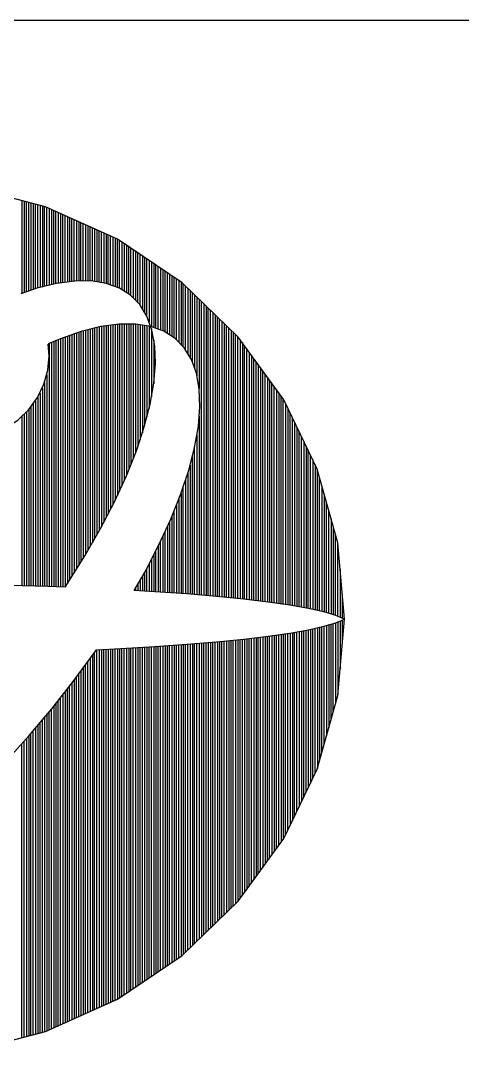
# Model space of a CAD drawing. Header units: millimetres. Extents: x -54 to 1098, y 71 to 805.
# Drawn here: x 176.65 to 179.41, y 188.5 to 194.96 of the extents above; entities that cross this region are included whole.
import ezdxf

# ---------------------------------------------------------------- set-up
doc = ezdxf.new("R2010")
doc.units = ezdxf.units.MM
doc.layers.get('0').update_dxf_attribs({"color": 5, "lineweight": 30})

msp = doc.modelspace()

# ---------------------------------------------------------------- linework, layer by layer
for p, q in [((224.4828, 194.9608), (80.4828, 194.9608)), ((176.6554, 193.8327), (176.6554, 193.2513)), ((176.6696, 193.829), (176.6696, 193.2565)), ((176.6838, 193.2616), (176.6838, 193.826)), ((176.6981, 193.2663), (176.6981, 193.8212)), ((176.7123, 193.8178), (176.7123, 193.2705)), ((176.7265, 193.815), (176.7265, 193.276)), ((176.7408, 193.2811), (176.7408, 193.8112)), ((176.755, 193.286), (176.755, 193.8074)), ((176.7692, 193.803), (176.7692, 193.2886)), ((176.7835, 193.7998), (176.7835, 193.2918)), ((176.7977, 193.2956), (176.7977, 193.7966)), ((176.8119, 193.2991), (176.8119, 193.7908)), ((176.8262, 193.7839), (176.8262, 193.3026)), ((176.8404, 193.7774), (176.8404, 193.3063)), ((176.8547, 193.3102), (176.8547, 193.771)), ((176.8689, 193.3137), (176.8689, 193.7655)), ((176.8831, 193.7588), (176.8831, 193.3156)), ((176.8974, 193.7522), (176.8974, 193.3173)), ((176.9116, 193.3195), (176.9116, 193.7463)), ((176.9258, 193.3215), (176.9258, 193.7401)), ((176.9401, 193.7331), (176.9401, 193.3232)), ((176.9543, 193.727), (176.9543, 193.3248)), ((176.9685, 193.3269), (176.9685, 193.721)), ((176.9828, 193.3294), (176.9828, 193.7141)), ((176.997, 193.7078), (176.997, 193.3294)), ((177.0112, 193.7013), (177.0112, 193.3296)), ((177.0255, 193.3296), (177.0255, 193.6948)), ((177.0397, 193.3295), (177.0397, 193.6885)), ((177.0539, 193.6817), (177.0539, 193.33)), ((177.0682, 193.6757), (177.0682, 193.3295)), ((177.0824, 193.3299), (177.0824, 193.6693)), ((177.0966, 193.3283), (177.0966, 193.6622)), ((177.1109, 193.6563), (177.1109, 193.3257)), ((177.1251, 193.65), (177.1251, 193.3239)), ((177.1393, 193.3214), (177.1393, 193.6435)), ((177.1536, 193.3196), (177.1536, 193.6375)), ((177.1678, 193.6308), (177.1678, 193.3173)), ((177.1821, 193.6238), (177.1821, 193.3145)), ((177.1963, 193.31), (177.1963, 193.6184)), ((177.2105, 193.3051), (177.2105, 193.6115)), ((177.2248, 193.6048), (177.2248, 193.3002)), ((177.239, 193.5988), (177.239, 193.2943)), ((177.2532, 193.2898), (177.2532, 193.5923)), ((177.2675, 193.2843), (177.2675, 193.5826)), ((177.2817, 193.573), (177.2817, 193.2752)), ((177.2959, 193.5631), (177.2959, 193.2656)), ((177.3102, 193.5538), (177.3102, 193.2568)), ((177.3244, 193.2477), (177.3244, 193.5443)), ((177.3386, 193.2372), (177.3386, 193.5345)), ((177.3529, 193.5243), (177.3529, 193.223)), ((177.3671, 193.5153), (177.3671, 193.2083)), ((177.3813, 193.1939), (177.3813, 193.5053)), ((177.3956, 193.1786), (177.3956, 193.496)), ((177.4098, 193.4862), (177.4098, 193.155)), ((177.424, 193.4768), (177.424, 193.1317)), ((177.4383, 193.1083), (177.4383, 193.4669)), ((177.4525, 193.4575), (177.4525, 193.0688)), ((177.4667, 193.4475), (177.4667, 193.0423)), ((177.481, 193.4383), (177.481, 193.0371)), ((177.4952, 193.0324), (177.4952, 193.4283)), ((177.5095, 193.0272), (177.5095, 193.419)), ((177.5237, 193.409), (177.5237, 193.0214)), ((177.5379, 193.3998), (177.5379, 193.0164)), ((177.5522, 193.0093), (177.5522, 193.3898)), ((177.5664, 193.0006), (177.5664, 193.3805)), ((177.5806, 193.3706), (177.5806, 192.9908)), ((177.5949, 193.3613), (177.5949, 192.9826)), ((176.872, 193.3139), (176.749, 193.2835)), ((176.986, 193.3292), (176.872, 193.3139)), ((177.0902, 193.3295), (176.986, 193.3292)), ((177.1837, 193.3147), (177.0902, 193.3295)), ((177.2658, 193.2849), (177.1837, 193.3147)), ((177.6091, 192.9735), (177.6091, 193.3513)), ((177.6233, 192.9609), (177.6233, 193.3421)), ((177.6376, 193.332), (177.6376, 192.946)), ((177.6518, 193.3228), (177.6518, 192.9323)), ((177.666, 192.9181), (177.666, 193.3112)), ((177.6803, 192.8984), (177.6803, 193.2975)), ((176.749, 193.2835), (176.6477, 193.2487)), ((177.3359, 193.2403), (177.2658, 193.2849)), ((177.3935, 193.1813), (177.3372, 193.2393)), ((177.6945, 193.2825), (177.6945, 192.8745)), ((177.7087, 193.2687), (177.7087, 192.851)), ((177.723, 192.8203), (177.723, 193.256)), ((177.7372, 193.243), (177.7372, 192.7814)), ((177.4382, 193.1084), (177.3935, 193.1813)), ((177.7514, 193.2293), (177.7514, 192.7343)), ((177.7657, 193.2155), (177.7657, 192.6551)), ((177.7799, 191.3612), (177.7799, 193.2018)), ((177.7941, 193.188), (177.7941, 191.3597)), ((177.8084, 193.1743), (177.8084, 191.3585)), ((177.4695, 193.022), (177.4382, 193.1084)), ((177.8226, 191.3574), (177.8226, 193.1605)), ((177.8368, 191.3561), (177.8368, 193.146)), ((177.8511, 193.1322), (177.8511, 191.3546)), ((177.8653, 193.1185), (177.8653, 191.3538)), ((177.8796, 191.3527), (177.8796, 193.1048)), ((177.1506, 193.0433), (177.0276, 193.0129)), ((177.1251, 193.037), (177.1251, 191.7392)), ((177.1393, 193.0405), (177.1393, 191.764)), ((177.2646, 193.0586), (177.1506, 193.0433)), ((177.1536, 193.0437), (177.1536, 191.7898)), ((177.1678, 193.0456), (177.1678, 191.8173)), ((177.1821, 193.0475), (177.1821, 191.8447)), ((177.1963, 193.0494), (177.1963, 191.8722)), ((177.2105, 193.0513), (177.2105, 191.8996)), ((177.2248, 193.0533), (177.2248, 191.9271)), ((177.239, 193.0552), (177.239, 191.9556)), ((177.2532, 193.0571), (177.2532, 191.9865)), ((177.3688, 193.0589), (177.2646, 193.0586)), ((177.2675, 193.0586), (177.2675, 192.0174)), ((177.2817, 193.0587), (177.2817, 192.0483)), ((177.2959, 193.0587), (177.2959, 192.0791)), ((177.3102, 193.0587), (177.3102, 192.1102)), ((177.3244, 193.0588), (177.3244, 192.1459)), ((177.3386, 193.0588), (177.3386, 192.1815)), ((177.3529, 193.0589), (177.3529, 192.2172)), ((177.3671, 193.0589), (177.3671, 192.2528)), ((177.4623, 193.0441), (177.3688, 193.0589)), ((177.3813, 193.0569), (177.3813, 192.293)), ((177.3956, 193.0547), (177.3956, 192.3358)), ((177.4098, 193.0524), (177.4098, 192.3786)), ((177.424, 193.0501), (177.424, 192.4232)), ((177.4383, 193.0479), (177.4383, 192.4782)), ((177.4525, 193.0456), (177.4525, 192.5332)), ((177.5444, 193.0143), (177.4623, 193.0441)), ((177.8938, 191.351), (177.8938, 193.091)), ((177.908, 193.0773), (177.908, 191.35)), ((177.9223, 193.0635), (177.9223, 191.3483)), ((177.9365, 191.3468), (177.9365, 193.0499)), ((177.0276, 193.0129), (176.8966, 192.9678)), ((176.9116, 192.973), (176.9116, 191.4112)), ((176.9258, 192.9779), (176.9258, 191.4122)), ((176.9401, 192.9828), (176.9401, 191.4329)), ((176.9543, 192.9877), (176.9543, 191.4556)), ((176.9685, 192.9926), (176.9685, 191.4783)), ((176.9828, 192.9975), (176.9828, 191.501)), ((176.997, 193.0024), (176.997, 191.5237)), ((177.0112, 193.0073), (177.0112, 191.5464)), ((177.0255, 193.0122), (177.0255, 191.5691)), ((177.0397, 193.0159), (177.0397, 191.5918)), ((177.0539, 193.0194), (177.0539, 191.6151)), ((177.0682, 193.0229), (177.0682, 191.6399)), ((177.0824, 193.0264), (177.0824, 191.6647)), ((177.0966, 193.0299), (177.0966, 191.6895)), ((177.1109, 193.0335), (177.1109, 191.7143)), ((177.4667, 193.0297), (177.4667, 192.6031)), ((177.4873, 192.9229), (177.4695, 193.022)), ((177.6145, 192.9697), (177.5444, 193.0143)), ((177.9507, 191.345), (177.9507, 193.0354)), ((177.965, 193.0217), (177.965, 191.3435)), ((177.9792, 193.0082), (177.9792, 191.3426)), ((177.9934, 191.3414), (177.9934, 192.9942)), ((178.0077, 191.3399), (178.0077, 192.9805)), ((176.8966, 192.9678), (176.8207, 192.9351)), ((176.8262, 192.9375), (176.8262, 191.4145)), ((176.8404, 192.9436), (176.8404, 191.4139)), ((176.8547, 192.9498), (176.8547, 191.4134)), ((176.8689, 192.9559), (176.8689, 191.4128)), ((176.8831, 192.962), (176.8831, 191.4123)), ((176.8974, 192.9681), (176.8974, 191.4117)), ((177.481, 192.9582), (177.481, 192.6844)), ((177.4915, 192.8118), (177.4873, 192.9229)), ((177.6721, 192.9107), (177.6158, 192.9687)), ((177.7168, 192.8378), (177.6721, 192.9107)), ((178.0219, 192.9625), (178.0219, 191.338)), ((178.0361, 192.9433), (178.0361, 191.3368)), ((178.0504, 191.3353), (178.0504, 192.9235)), ((178.0646, 191.3336), (178.0646, 192.9036)), ((178.0788, 192.8834), (178.0788, 191.3318)), ((178.0931, 192.8641), (178.0931, 191.3303)), ((178.1073, 191.3285), (178.1073, 192.8443)), ((177.4819, 192.6895), (177.4915, 192.8118)), ((177.7481, 192.7514), (177.7168, 192.8378)), ((178.1215, 191.3268), (178.1215, 192.825)), ((178.1358, 192.8058), (178.1358, 191.3253)), ((178.15, 192.7865), (178.15, 191.3233)), ((176.8119, 192.7418), (176.8119, 191.4149)), ((177.7659, 192.6523), (177.7481, 192.7514)), ((178.1642, 191.3219), (178.1642, 192.7662)), ((178.1785, 191.3199), (178.1785, 192.747)), ((178.1927, 192.7271), (178.1927, 191.318)), ((176.7835, 192.6573), (176.7835, 191.4158)), ((176.7977, 192.6936), (176.7977, 191.4154)), ((177.4587, 192.557), (177.4819, 192.6895)), ((177.7701, 192.5412), (177.7659, 192.6523)), ((178.207, 192.7074), (178.207, 191.3164)), ((178.2212, 191.3138), (178.2212, 192.6875)), ((178.2354, 191.3123), (178.2354, 192.6683)), ((178.2497, 192.649), (178.2497, 191.3098)), ((176.755, 192.6018), (176.755, 191.4166)), ((176.7692, 192.6275), (176.7692, 191.4162)), ((178.2639, 192.6288), (178.2639, 191.308)), ((178.2781, 191.3064), (178.2781, 192.6098)), ((178.2924, 191.304), (178.2924, 192.5897)), ((176.6981, 192.5232), (176.6981, 191.4182)), ((176.7123, 192.5401), (176.7123, 191.4178)), ((176.7265, 192.5586), (176.7265, 191.4174)), ((176.7408, 192.579), (176.7408, 191.417)), ((177.422, 192.4153), (177.4587, 192.557)), ((177.7605, 192.4189), (177.7701, 192.5412)), ((178.3066, 192.561), (178.3066, 191.3015)), ((178.3208, 192.5322), (178.3208, 191.2996)), ((176.6554, 192.4798), (176.6554, 191.4195)), ((176.6696, 192.4932), (176.6696, 191.4191)), ((176.6838, 192.5076), (176.6838, 191.4187)), ((177.7657, 192.4818), (177.7657, 191.362)), ((178.3351, 191.2977), (178.3351, 192.5033)), ((178.3493, 191.2951), (178.3493, 192.473)), ((177.3722, 192.2655), (177.422, 192.4153)), ((177.7373, 192.2864), (177.7605, 192.4189)), ((178.3635, 192.4435), (178.3635, 191.2927)), ((178.3778, 192.4139), (178.3778, 191.2898)), ((177.7514, 192.3658), (177.7514, 191.363)), ((178.392, 191.2877), (178.392, 192.3851)), ((178.4062, 191.285), (178.4062, 192.3548)), ((178.4205, 192.326), (178.4205, 191.2823)), ((177.3095, 192.1087), (177.3722, 192.2655)), ((177.7006, 192.1447), (177.7373, 192.2864)), ((177.7372, 191.3645), (177.7372, 192.2849)), ((178.4347, 192.297), (178.4347, 191.2795)), ((178.4489, 191.2772), (178.4489, 192.2668)), ((177.723, 191.3658), (177.723, 192.2301)), ((178.4632, 191.274), (178.4632, 192.2374)), ((178.4774, 192.2085), (178.4774, 191.2709)), ((177.6508, 191.9949), (177.7006, 192.1447)), ((177.7087, 192.1747), (177.7087, 191.3665)), ((178.4916, 192.1788), (178.4916, 191.2676)), ((178.5059, 191.2648), (178.5059, 192.1479)), ((177.2346, 191.946), (177.3095, 192.1087)), ((177.6803, 192.0825), (177.6803, 191.3691)), ((177.6945, 192.1262), (177.6945, 191.3679)), ((178.5201, 191.262), (178.5201, 192.0966)), ((177.666, 191.3703), (177.666, 192.0408)), ((178.5344, 192.0455), (178.5344, 191.2582)), ((177.1479, 191.7788), (177.2346, 191.946)), ((177.5881, 191.838), (177.6508, 191.9949)), ((177.6376, 191.9615), (177.6376, 191.3718)), ((177.6518, 191.9973), (177.6518, 191.3706)), ((178.5486, 191.994), (178.5486, 191.2548)), ((178.5628, 191.251), (178.5628, 191.9423)), ((177.6091, 191.3739), (177.6091, 191.89)), ((177.6233, 191.9258), (177.6233, 191.373)), ((178.5771, 191.2465), (178.5771, 191.8906)), ((177.5132, 191.6754), (177.5881, 191.838)), ((177.5806, 191.8213), (177.5806, 191.3761)), ((177.5949, 191.8543), (177.5949, 191.375)), ((178.5913, 191.8403), (178.5913, 191.2422)), ((177.05, 191.6083), (177.1479, 191.7788)), ((177.5522, 191.3779), (177.5522, 191.7603)), ((177.5664, 191.791), (177.5664, 191.377)), ((178.6055, 191.7883), (178.6055, 191.2383)), ((177.5237, 191.3805), (177.5237, 191.6983)), ((177.5379, 191.7294), (177.5379, 191.379)), ((178.6198, 191.2343), (178.6198, 191.7368)), ((177.4265, 191.5082), (177.5132, 191.6754)), ((177.4952, 191.3824), (177.4952, 191.6398)), ((177.5095, 191.6676), (177.5095, 191.381)), ((178.634, 191.2292), (178.634, 191.6783)), ((176.9261, 191.4106), (177.05, 191.6083)), ((177.4525, 191.5576), (177.4525, 191.3848)), ((177.4667, 191.5848), (177.4667, 191.384)), ((177.481, 191.6134), (177.481, 191.3829)), ((177.3588, 191.3902), (177.4265, 191.5082)), ((177.424, 191.5039), (177.424, 191.3862)), ((177.4383, 191.3859), (177.4383, 191.5305)), ((178.6482, 191.5243), (178.6482, 191.2224)), ((176.8185, 191.4147), (176.578, 191.4217)), ((177.3813, 191.4296), (177.3813, 191.3887)), ((177.3956, 191.4539), (177.3956, 191.3881)), ((177.4098, 191.4791), (177.4098, 191.3875)), ((176.9261, 191.4106), (176.8185, 191.4147)), ((177.4879, 191.3827), (177.3588, 191.3902)), ((177.3671, 191.4044), (177.3671, 191.3897)), ((177.688, 191.3685), (177.4879, 191.3827)), ((177.8739, 191.3528), (177.688, 191.3685)), ((178.6625, 191.2163), (178.6625, 191.3675)), ((178.0443, 191.3357), (177.8739, 191.3528)), ((178.1978, 191.3173), (178.0443, 191.3357)), ((178.3333, 191.2977), (178.1978, 191.3173)), ((178.4498, 191.2771), (178.3333, 191.2977)), ((178.5463, 191.2556), (178.4498, 191.2771)), ((178.6221, 191.2335), (178.5463, 191.2556)), ((178.6767, 191.2108), (178.6221, 191.2335)), ((178.4498, 191.1445), (178.5463, 191.166)), ((178.5344, 190.3766), (178.5344, 191.1632)), ((178.5463, 191.166), (178.6221, 191.1881)), ((178.5486, 190.4272), (178.5486, 191.1668)), ((178.5628, 191.1701), (178.5628, 190.4788)), ((178.5771, 191.175), (178.5771, 190.5305)), ((178.5913, 190.5819), (178.5913, 191.1789)), ((178.6055, 190.6333), (178.6055, 191.1833)), ((178.6198, 191.187), (178.6198, 190.6851)), ((178.6221, 191.1881), (178.6767, 191.2108)), ((178.634, 191.1926), (178.634, 190.7395)), ((178.6482, 191.1988), (178.6482, 190.8974)), ((178.6625, 191.0557), (178.6625, 191.2049)), ((178.0443, 191.0859), (178.1978, 191.1043)), ((178.15, 189.6359), (178.15, 191.0983)), ((178.1642, 191.1004), (178.1642, 189.6554)), ((178.1785, 191.1013), (178.1785, 189.6751)), ((178.1927, 189.6945), (178.1927, 191.1035)), ((178.1978, 191.1043), (178.3333, 191.1239)), ((178.207, 189.7142), (178.207, 191.1058)), ((178.2212, 191.107), (178.2212, 189.7341)), ((178.2354, 191.1094), (178.2354, 189.7533)), ((178.2497, 189.7733), (178.2497, 191.1118)), ((178.2639, 189.7925), (178.2639, 191.1136)), ((178.2781, 191.1157), (178.2781, 189.8125)), ((178.2924, 191.1176), (178.2924, 189.8319)), ((178.3066, 189.8594), (178.3066, 191.12)), ((178.3208, 189.8889), (178.3208, 191.1223)), ((178.3333, 191.1239), (178.4498, 191.1445)), ((178.3351, 191.1235), (178.3351, 189.9185)), ((178.3493, 191.1261), (178.3493, 189.9474)), ((178.3635, 189.9769), (178.3635, 191.1292)), ((178.3778, 190.0069), (178.3778, 191.1314)), ((178.392, 191.1338), (178.392, 190.0358)), ((178.4062, 191.1365), (178.4062, 190.0656)), ((178.4205, 190.0948), (178.4205, 191.1393)), ((178.4347, 190.1245), (178.4347, 191.142)), ((178.4489, 191.1439), (178.4489, 190.1544)), ((178.4632, 191.1475), (178.4632, 190.1833)), ((178.4774, 190.2135), (178.4774, 191.1503)), ((178.4916, 190.2431), (178.4916, 191.1536)), ((178.5059, 191.1564), (178.5059, 190.2743)), ((178.5201, 191.1596), (178.5201, 190.326)), ((177.2752, 191.0265), (177.4879, 191.0389)), ((177.4098, 188.9348), (177.4098, 191.0337)), ((177.424, 191.0351), (177.424, 188.9449)), ((177.4383, 191.0359), (177.4383, 188.9543)), ((177.4525, 188.9639), (177.4525, 191.0369)), ((177.4667, 188.9737), (177.4667, 191.0375)), ((177.481, 191.0383), (177.481, 188.9833)), ((177.4879, 191.0389), (177.688, 191.0531)), ((177.4952, 191.0387), (177.4952, 188.993)), ((177.5095, 189.0026), (177.5095, 191.0403)), ((177.5237, 189.012), (177.5237, 191.0415)), ((177.5379, 191.0419), (177.5379, 189.0221)), ((177.5522, 191.0432), (177.5522, 189.0313)), ((177.5664, 189.0411), (177.5664, 191.0444)), ((177.5806, 189.0507), (177.5806, 191.0454)), ((177.5949, 191.0466), (177.5949, 189.0606)), ((177.6091, 191.0475), (177.6091, 189.0698)), ((177.6233, 189.0796), (177.6233, 191.0485)), ((177.6376, 189.0889), (177.6376, 191.0493)), ((177.6518, 191.0502), (177.6518, 189.0986)), ((177.666, 191.0513), (177.666, 189.1098)), ((177.6803, 189.1238), (177.6803, 191.0521)), ((177.688, 191.0531), (177.8739, 191.0688)), ((177.6945, 189.1375), (177.6945, 191.0531)), ((177.7087, 191.0545), (177.7087, 189.1513)), ((177.723, 191.0556), (177.723, 189.1653)), ((177.7372, 189.1787), (177.7372, 191.0569)), ((177.7514, 189.1925), (177.7514, 191.0581)), ((177.7657, 191.0595), (177.7657, 189.2065)), ((177.7799, 191.0604), (177.7799, 189.22)), ((177.7941, 189.234), (177.7941, 191.0615)), ((177.8084, 189.2482), (177.8084, 191.0633)), ((177.8226, 191.0642), (177.8226, 189.261)), ((177.8368, 191.0653), (177.8368, 189.275)), ((177.8511, 189.289), (177.8511, 191.0665)), ((177.8653, 189.3027), (177.8653, 191.0678)), ((177.8739, 191.0688), (178.0443, 191.0859)), ((177.8796, 191.0687), (177.8796, 189.3164)), ((177.8938, 191.0705), (177.8938, 189.3302)), ((177.908, 189.3437), (177.908, 191.0719)), ((177.9223, 189.3577), (177.9223, 191.0733)), ((177.9365, 191.0747), (177.9365, 189.3714)), ((177.9507, 191.0761), (177.9507, 189.3853)), ((177.965, 189.3988), (177.965, 191.0778)), ((177.9792, 189.4128), (177.9792, 191.079)), ((177.9934, 191.0806), (177.9934, 189.4266)), ((178.0077, 191.0818), (178.0077, 189.4403)), ((178.0219, 189.4586), (178.0219, 191.0835)), ((178.0361, 189.4783), (178.0361, 191.0849)), ((178.0504, 191.0862), (178.0504, 189.4982)), ((178.0646, 191.088), (178.0646, 189.5177)), ((178.0788, 189.5372), (178.0788, 191.0898)), ((178.0931, 189.5573), (178.0931, 191.0915)), ((178.1073, 191.0928), (178.1073, 189.577)), ((178.1215, 191.0951), (178.1215, 189.5962)), ((178.1358, 189.6158), (178.1358, 191.0967)), ((176.9765, 190.8195), (177.1227, 191.0192)), ((177.0966, 190.983), (177.0966, 188.7587)), ((177.1109, 188.7651), (177.1109, 191.0031)), ((177.1227, 191.0192), (177.2752, 191.0265)), ((177.1251, 188.7717), (177.1251, 191.0193)), ((177.1393, 191.0197), (177.1393, 188.7779)), ((177.1536, 191.02), (177.1536, 188.7848)), ((177.1678, 188.7908), (177.1678, 191.021)), ((177.1821, 188.7974), (177.1821, 191.0215)), ((177.1963, 191.0225), (177.1963, 188.8036)), ((177.2105, 191.0234), (177.2105, 188.8102)), ((177.2248, 188.8167), (177.2248, 191.0238)), ((177.239, 188.8231), (177.239, 191.0244)), ((177.2532, 191.0252), (177.2532, 188.8295)), ((177.2675, 191.026), (177.2675, 188.8387)), ((177.2817, 188.8487), (177.2817, 191.0269)), ((177.2959, 188.8581), (177.2959, 191.0272)), ((177.3102, 191.0283), (177.3102, 188.8677)), ((177.3244, 191.0293), (177.3244, 188.8773)), ((177.3386, 188.8874), (177.3386, 191.0299)), ((177.3529, 188.8966), (177.3529, 191.0309)), ((177.3671, 191.0319), (177.3671, 188.906)), ((177.3813, 191.0325), (177.3813, 188.9161)), ((177.3956, 188.9252), (177.3956, 191.0333)), ((177.0397, 190.9055), (177.0397, 188.7328)), ((177.0539, 188.7395), (177.0539, 190.9248)), ((177.0682, 188.7459), (177.0682, 190.944)), ((177.0824, 190.9633), (177.0824, 188.7523)), ((176.997, 188.7141), (176.997, 190.8478)), ((177.0112, 188.72), (177.0112, 190.867)), ((177.0255, 190.8863), (177.0255, 188.7267)), ((176.8425, 190.6489), (176.9765, 190.8195)), ((176.9543, 188.6945), (176.9543, 190.7903)), ((176.9685, 190.8093), (176.9685, 188.7008)), ((176.9828, 190.8282), (176.9828, 188.7074)), ((176.8974, 188.6688), (176.8974, 190.7185)), ((176.9116, 190.7362), (176.9116, 188.6754)), ((176.9258, 190.7543), (176.9258, 188.6819)), ((176.9401, 188.6885), (176.9401, 190.7729)), ((176.7019, 190.4815), (176.8425, 190.6489)), ((176.8404, 188.6434), (176.8404, 190.6464)), ((176.8547, 190.6635), (176.8547, 188.6495)), ((176.8689, 190.6817), (176.8689, 188.6562)), ((176.8831, 188.6626), (176.8831, 190.6996)), ((176.7977, 190.5952), (176.7977, 188.625)), ((176.8119, 190.6121), (176.8119, 188.6305)), ((176.8262, 188.6369), (176.8262, 190.6289)), ((176.7408, 190.5268), (176.7408, 188.6102)), ((176.755, 190.5446), (176.755, 188.6139)), ((176.7692, 188.6176), (176.7692, 190.5618)), ((176.7835, 188.621), (176.7835, 190.5789)), ((176.5557, 190.3187), (176.7019, 190.4815)), ((176.6838, 190.4607), (176.6838, 188.5956)), ((176.6981, 190.4765), (176.6981, 188.5995)), ((176.7123, 188.6031), (176.7123, 190.4933)), ((176.7265, 188.6066), (176.7265, 190.5103)), ((176.6554, 188.5882), (176.6554, 190.4292)), ((176.6696, 188.5921), (176.6696, 190.4449))]:
    msp.add_line(p, q)
for points in [[(178.6767, 191.2108), (178.6334, 191.6883), (178.505, 192.1514), (178.2953, 192.5858), (178.0106, 192.9785), (177.6597, 193.3174), (177.2532, 193.5924), (176.8035, 193.795), (176.3241, 193.919)], [(176.0067, 192.4129), (176.0148, 192.4083), (176.1003, 192.3698), (176.1913, 192.3462), (176.2853, 192.3383), (176.3792, 192.3462), (176.4703, 192.3698), (176.5557, 192.4083), (176.633, 192.4605), (176.6996, 192.5249), (176.7537, 192.5995), (176.7936, 192.6821), (176.818, 192.7701), (176.8262, 192.8608), (176.8208, 192.9344)], [(176.3241, 188.5026), (176.8035, 188.6266), (177.2532, 188.8292), (177.6597, 189.1042), (178.0106, 189.4431), (178.2953, 189.8358), (178.505, 190.2702), (178.6334, 190.7333), (178.6767, 191.2108)]]:
    msp.add_lwpolyline(points)

doc.saveas('drawing.dxf')
